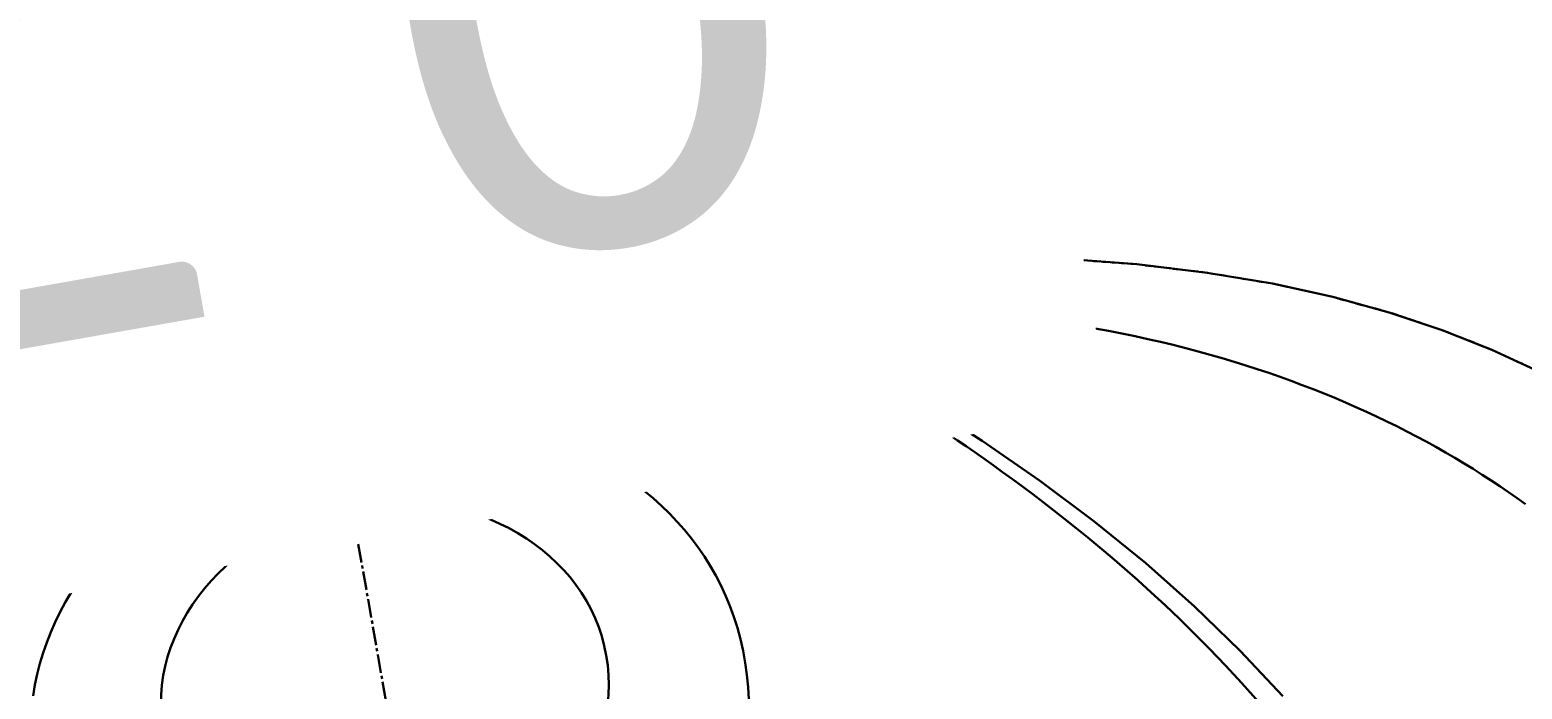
# Model space of a CAD drawing. Header units: millimetres. Extents: x 26027 to 581921, y 7230 to 233891.
# Drawn here: x 453558 to 453857.6, y 148604.1 to 148736.5 of the extents above; entities that cross this region are included whole.
import ezdxf

# ---------------------------------------------------------------- set-up
doc = ezdxf.new("R2010")
doc.units = ezdxf.units.MM
doc.header["$LTSCALE"] = 5
doc.linetypes.add('AXES2', pattern=[1.125, 0.75, -0.125, 0.125, -0.125])
doc.linetypes.add('CACHE', pattern=[0.375, 0.25, -0.125])
doc.layers.get('0').update_dxf_attribs({"color": 252})
doc.layers.get('DEFPOINTS').update_dxf_attribs({"color": 252})
doc.layers.add('GE-DESIGNER_WARNING', color=1, linetype='Continuous', lineweight=30, plot=False)
for name, color, linetype, lineweight in [('GE-EQUIPMENT', 140, 'Continuous', 30), ('GE-EQUIPMENT_INSERTION', 140, 'Continuous', 30), ('GE-EQUIPMENT_LIGHT', 141, 'Continuous', 30), ('GE-EQUIPMENT_OUTLINE', 131, 'CACHE', 30), ('GE-MAIN_AXIS', 83, 'AXES2', 30), ('GE-MM-SCATTER_LINES', 222, 'CACHE', 30)]:
    doc.layers.add(name, color=color, linetype=linetype, lineweight=lineweight)
doc.styles.add('GE-TEXT', font='calibri.ttf')
doc.styles.add('ROMANS', font='romans', dxfattribs={"width": 0.8, "height": 100})
doc.dimstyles.new('100', dxfattribs={"dimscale": 0.8, "dimtxt": 180, "dimasz": 100, "dimexe": 150, "dimexo": 0, "dimgap": 100, "dimtad": 1, "dimtih": 1, "dimtoh": 1, "dimdec": 0, "dimzin": 0, "dimdsep": 46, "dimtxsty": 'ROMANS', "dimblk": 'DOT', "dimcen": 0, "dimclrd": 180, "dimclre": 180, "dimclrt": 180, "dimazin": 0, "dimtfac": 1, "dimtdec": 0, "dimtix": 1, "dimtmove": 2, "dimatfit": 3, "dimldrblk": 'DOT', "dimfxl": 1, "dimtolj": 1, "dimtzin": 0, "dimarcsym": 0})

# ---------------------------------------------------------------- blocks, each defined once
blk = doc.blocks.new('_Dot')
at = {"color": 0, "linetype": 'ByBlock', "lineweight": -2}
blk.add_line((-0.5, 0), (-1, 0), dxfattribs=at)
at = {"color": 0, "linetype": 'ByBlock', "const_width": 0.5}
blk.add_lwpolyline([(-0.25, 0, 1), (0.25, 0, 1)], format="xyb", close=True, dxfattribs=at)
blk = doc.blocks.new('*D484')
at = {"layer": 'DEFPOINTS', "color": 0}
for p in [(452467.53, 149660.27, 2.36), (454076.96, 142305.27, 2.36), (454076.96, 142305.27)]:
    blk.add_point(p, dxfattribs=at)
at = {"layer": 'GE-DESIGNER_WARNING', "color": 180, "lineweight": -2, "transparency": 16777216}
for p, q in [((452467.53, 149660.27), (454196.96, 149660.27)), ((454076.96, 149580.27), (454076.96, 146112.77)), ((454076.96, 142385.27), (454076.96, 145852.77)), ((454076.96, 142305.27), (454196.96, 142305.27))]:
    blk.add_line(p, q, dxfattribs=at)
at = {"layer": 'GE-DESIGNER_WARNING', "color": 180, "lineweight": -2, "transparency": 16777216, "xscale": 80, "yscale": 80, "zscale": 80}
for p, rotation in [((454076.96, 149660.27), 90), ((454076.96, 142305.27), 270)]:
    blk.add_blockref('_Dot', p, dxfattribs=dict(at, rotation=rotation))
at = {"layer": 'GE-DESIGNER_WARNING', "color": 180, "transparency": 16777216, "insert": (454076.96, 145982.77), "char_height": 100, "attachment_point": 5, "style": 'ROMANS'}
blk.add_mtext('\\A1;7355', dxfattribs=at)
blk = doc.blocks.new('GE-EUR02909')
at = {"layer": 'GE-EQUIPMENT'}
for p, q in [((-110.69, -3669.84), (-110.93, -3669.49)), ((-108.99, -3695.35), (-108.99, -3695.28))]:
    blk.add_line(p, q, dxfattribs=at)
for points in [[(-239.55, -3651.92), (-230.92, -3657.93), (-221.74, -3663.58), (-211.93, -3668.9), (-201.33, -3673.93), (-189.82, -3678.67), (-177.3, -3683.1), (-163.71, -3687.21), (-148.95, -3690.99), (-132.83, -3694.45), (-115.36, -3697.55), (-115.27, -3697.56)], [(-172.53, -3596.38), (-169.83, -3600.76), (-167.21, -3604.84), (-164.65, -3608.66), (-162.16, -3612.25), (-159.74, -3615.63), (-157.38, -3618.83), (-155.09, -3621.85), (-152.85, -3624.72), (-150.68, -3627.45), (-148.55, -3630.05), (-146.48, -3632.54), (-144.47, -3634.91), (-142.5, -3637.18), (-140.58, -3639.36), (-138.71, -3641.45), (-136.87, -3643.46), (-135.08, -3645.39), (-133.33, -3647.26), (-131.6, -3649.07), (-129.92, -3650.83), (-128.27, -3652.52), (-126.66, -3654.14), (-125.1, -3655.71), (-123.58, -3657.21), (-122.12, -3658.63), (-120.73, -3659.97), (-119.43, -3661.22), (-118.22, -3662.4), (-117.14, -3663.53), (-116.05, -3664.64), (-112.2, -3668.06), (-112.15, -3668.13), (-112, -3668.33), (-111.72, -3668.73), (-111.59, -3668.9), (-111.45, -3669.06), (-111.3, -3669.21), (-111.12, -3669.36), (-110.92, -3669.5), (-110.7, -3669.64), (-110.46, -3669.77), (-110.21, -3669.89), (-109.98, -3669.99)], [(70.35, -3680.01), (59.64, -3681.86), (48.59, -3683.44), (36.58, -3684.77), (23.73, -3685.76), (10.01, -3686.36)], [(-110.69, -3669.84), (-110.45, -3670.22), (-109.86, -3671.42), (-109.44, -3672.81), (-109.17, -3674.45), (-109.05, -3676.28), (-109.02, -3678.3), (-109.01, -3680.46), (-108.99, -3695.26)], [(-9.99, -3686.36), (-23.71, -3685.76), (-36.56, -3684.77), (-48.58, -3683.44), (-59.62, -3681.86), (-70.33, -3680.01), (-80.5, -3677.93), (-90.21, -3675.65), (-99.77, -3673.1), (-109.23, -3670.26), (-109.54, -3670.15), (-109.81, -3670.05), (-109.98, -3669.99)], [(0.01, -3705.6), (3.48, -3705.59), (6.94, -3705.58), (10.39, -3705.55), (13.82, -3705.5), (16.97, -3705.45), (20.14, -3705.39), (23.33, -3705.32), (26.53, -3705.23), (29.54, -3705.15), (32.54, -3705.05), (35.52, -3704.94), (38.47, -3704.82), (41.26, -3704.7), (44.05, -3704.57), (46.87, -3704.42), (49.72, -3704.27), (52.45, -3704.11), (55.14, -3703.95), (57.83, -3703.78), (60.5, -3703.59)], [(-108.99, -3694.32), (-109, -3694.32), (-108.99, -3694.32)], [(-115.28, -3697.56), (-114.39, -3697.67), (-113.46, -3697.66), (-112.59, -3697.53), (-111.8, -3697.33), (-111.18, -3697.14)], [(-111.18, -3697.14), (-111.19, -3697.14), (-110.23, -3696.86), (-109.16, -3696.6), (-108.85, -3696.54)], [(-108.99, -3695.28), (-108.99, -3695.37), (-108.99, -3695.41), (-108.97, -3695.97)], [(-108.99, -3695.38), (-108.99, -3695.55), (-108.99, -3695.73), (-108.97, -3695.92), (-108.95, -3696.12), (-108.91, -3696.33), (-108.85, -3696.55), (-108.77, -3696.77), (-108.67, -3696.99), (-108.56, -3697.2), (-108.42, -3697.41), (-108.27, -3697.62), (-108.1, -3697.81), (-107.91, -3697.99), (-107.71, -3698.16), (-107.49, -3698.31), (-107.26, -3698.45), (-107.03, -3698.56), (-106.82, -3698.64), (-106.63, -3698.7), (-106.46, -3698.74), (-106.31, -3698.77), (-106.17, -3698.8), (-106.01, -3698.83), (-105.84, -3698.86), (-105.65, -3698.89), (-105.45, -3698.92), (-104.67, -3699.04), (-100.57, -3699.61), (-97.87, -3699.96), (-95.12, -3700.3), (-92.34, -3700.64), (-89.66, -3700.95), (-86.98, -3701.24), (-84.31, -3701.53), (-81.66, -3701.8), (-79.05, -3702.06), (-76.42, -3702.3), (-73.77, -3702.54), (-71.11, -3702.77), (-68.44, -3703), (-65.78, -3703.21), (-63.15, -3703.4), (-60.53, -3703.59), (-57.85, -3703.77), (-55.17, -3703.95), (-52.48, -3704.11), (-49.76, -3704.27), (-46.9, -3704.42), (-44.08, -3704.56), (-41.29, -3704.69), (-38.5, -3704.82), (-35.55, -3704.93), (-32.57, -3705.04), (-29.57, -3705.14), (-26.56, -3705.23), (-23.35, -3705.32), (-20.15, -3705.39), (-16.99, -3705.45), (-13.83, -3705.5), (-10.39, -3705.55), (-6.94, -3705.58), (-3.47, -3705.59), (0.01, -3705.6)]]:
    blk.add_lwpolyline(points, dxfattribs=at)
at = {"layer": 'GE-EQUIPMENT_LIGHT'}
for p, q in [((0.01, -3666.93), (0.01, -3683.36)), ((10.01, -3665.98), (10.01, -3686.36))]:
    blk.add_line(p, q, dxfattribs=at)
for points in [[(-232.17, -3626.27), (-230.75, -3627.73), (-229.26, -3629.21), (-227.74, -3630.69), (-226.21, -3632.15), (-224.67, -3633.58), (-223.07, -3635.03), (-221.46, -3636.46), (-219.83, -3637.87), (-218.17, -3639.27), (-216.46, -3640.68), (-214.73, -3642.07), (-212.99, -3643.44), (-211.24, -3644.78), (-209.45, -3646.13), (-207.63, -3647.46), (-205.8, -3648.77), (-203.95, -3650.06), (-202.04, -3651.36), (-200.12, -3652.63), (-198.18, -3653.89), (-196.22, -3655.13), (-194.22, -3656.37), (-192.2, -3657.58), (-190.16, -3658.78), (-188.11, -3659.95), (-186, -3661.13), (-183.86, -3662.29), (-181.71, -3663.43), (-179.55, -3664.54), (-177.31, -3665.67), (-175.05, -3666.77), (-172.77, -3667.85), (-170.46, -3668.92), (-168.06, -3670), (-165.66, -3671.05), (-163.26, -3672.06), (-160.85, -3673.06), (-158.34, -3674.06), (-155.79, -3675.05), (-153.23, -3676.01), (-150.65, -3676.95), (-147.95, -3677.91), (-145.25, -3678.83), (-142.54, -3679.73), (-139.82, -3680.61), (-136.94, -3681.5), (-134.04, -3682.37), (-131.13, -3683.21), (-128.2, -3684.03), (-125.12, -3684.85), (-122.04, -3685.65), (-118.97, -3686.41), (-115.89, -3687.15)], [(-177.51, -3596.72), (-170.68, -3607.2), (-163.17, -3617.58), (-155.03, -3627.82), (-146.26, -3637.93), (-136.89, -3647.89), (-126.95, -3657.68), (-116.45, -3667.35), (-115.55, -3668.15), (-114.69, -3668.95), (-113.9, -3669.75), (-113.24, -3670.6), (-112.74, -3671.49), (-112.4, -3672.42), (-112.19, -3673.4), (-112.08, -3674.42), (-112.04, -3675.47), (-112.04, -3676.38), (-112.04, -3693.94)], [(-71.8, -3614.73), (-72.09, -3617.2), (-72.29, -3619.66), (-72.38, -3622.1), (-72.36, -3624.53), (-72.24, -3626.92), (-72.03, -3629.28), (-71.72, -3631.59), (-71.31, -3633.86), (-70.82, -3636.09), (-70.24, -3638.27), (-69.58, -3640.39), (-68.83, -3642.48), (-68, -3644.53), (-67.08, -3646.55), (-66.08, -3648.53), (-65.01, -3650.46), (-63.85, -3652.35), (-62.62, -3654.21), (-61.29, -3656.03), (-59.88, -3657.82), (-58.38, -3659.58), (-56.79, -3661.3), (-55.11, -3662.97), (-53.35, -3664.6), (-51.48, -3666.19), (-49.52, -3667.75), (-47.46, -3669.25), (-45.32, -3670.69), (-43.11, -3672.06), (-40.85, -3673.35), (-38.52, -3674.57), (-36.13, -3675.72), (-33.69, -3676.79), (-31.2, -3677.78), (-28.66, -3678.7), (-26.09, -3679.53), (-23.48, -3680.28), (-20.84, -3680.95), (-18.16, -3681.54), (-15.46, -3682.05), (-12.74, -3682.47), (-9.99, -3682.82)], [(10.01, -3682.82), (12.76, -3682.47), (15.48, -3682.05), (18.18, -3681.54), (20.85, -3680.95), (23.5, -3680.28), (26.11, -3679.53), (28.68, -3678.7), (31.22, -3677.78), (33.71, -3676.79), (36.15, -3675.72), (38.54, -3674.57), (40.87, -3673.35), (43.13, -3672.06), (45.34, -3670.69), (47.48, -3669.25), (49.54, -3667.75), (51.5, -3666.19), (53.37, -3664.6), (55.13, -3662.97), (56.8, -3661.3), (58.39, -3659.58), (59.9, -3657.82), (61.31, -3656.03), (62.64, -3654.21), (63.87, -3652.35), (65.03, -3650.46), (66.1, -3648.53), (67.1, -3646.55), (68.01, -3644.53), (68.85, -3642.48), (69.59, -3640.39)], [(-9.99, -3686.36), (-9.99, -3679.69), (-9.99, -3678.43), (-9.99, -3665.98)], [(-115.89, -3687.15), (-115.39, -3687.15), (-114.91, -3687.11), (-114.47, -3687.03), (-114.04, -3686.91), (-113.61, -3686.74), (-113.21, -3686.53), (-112.84, -3686.28), (-112.53, -3685.99), (-112.29, -3685.68), (-112.13, -3685.37), (-112.05, -3685.03), (-112.04, -3684.68)], [(10.01, -3682.82), (6.69, -3683.12), (3.35, -3683.3), (0.01, -3683.36), (-3.34, -3683.3), (-6.67, -3683.12), (-9.99, -3682.82)], [(-9.99, -3686.36), (-6.66, -3686.43), (-3.33, -3686.47), (0.01, -3686.48)], [(0.01, -3686.48), (3.34, -3686.47), (6.68, -3686.43), (10.01, -3686.36)], [(-116.23, -3697.39), (-115.62, -3697.44), (-115.19, -3697.45), (-114.78, -3697.4), (-114.39, -3697.3), (-113.98, -3697.12), (-113.56, -3696.87), (-113.16, -3696.56), (-112.81, -3696.2), (-112.5, -3695.79), (-112.28, -3695.36), (-112.13, -3694.92), (-112.05, -3694.43), (-112.04, -3693.86)]]:
    blk.add_lwpolyline(points, dxfattribs=at)
blk.add_ellipse((0.01, -3628.38), major_axis=(-45.17, 0), ratio=0.853573, dxfattribs=at)
at = {"layer": 'GE-EQUIPMENT_OUTLINE'}
for points in [[(-239.55, -3651.92), (-230.92, -3657.93), (-221.74, -3663.58), (-211.93, -3668.9), (-201.33, -3673.93), (-189.82, -3678.67), (-177.3, -3683.1), (-163.71, -3687.21), (-148.95, -3690.99), (-132.83, -3694.45), (-115.36, -3697.55), (-115.27, -3697.56)], [(-115.28, -3697.56), (-114.39, -3697.67), (-113.46, -3697.66), (-112.59, -3697.53), (-111.8, -3697.33), (-111.18, -3697.14)], [(-111.18, -3697.14), (-111.19, -3697.14), (-110.23, -3696.86), (-109.16, -3696.6), (-108.85, -3696.54), (-108.85, -3696.55), (-108.77, -3696.77), (-108.67, -3696.99), (-108.56, -3697.2), (-108.42, -3697.41), (-108.27, -3697.62), (-108.1, -3697.81), (-107.91, -3697.99), (-107.71, -3698.16), (-107.49, -3698.31), (-107.26, -3698.45), (-107.03, -3698.56), (-106.82, -3698.64), (-106.63, -3698.7), (-106.46, -3698.74), (-106.31, -3698.77), (-106.17, -3698.8), (-106.01, -3698.83), (-105.84, -3698.86), (-105.65, -3698.89), (-105.45, -3698.92), (-104.67, -3699.04), (-100.57, -3699.61), (-97.87, -3699.96), (-95.12, -3700.3), (-92.34, -3700.64), (-89.66, -3700.95), (-86.98, -3701.24), (-84.31, -3701.53), (-81.66, -3701.8), (-79.05, -3702.06), (-76.42, -3702.3), (-73.77, -3702.54), (-71.11, -3702.77), (-68.44, -3703), (-65.78, -3703.21), (-63.15, -3703.4), (-60.53, -3703.59), (-57.85, -3703.77), (-55.17, -3703.95), (-52.48, -3704.11), (-49.76, -3704.27), (-46.9, -3704.42), (-44.08, -3704.56), (-41.29, -3704.69), (-38.5, -3704.82), (-35.55, -3704.93), (-32.57, -3705.04), (-29.57, -3705.14), (-26.56, -3705.23), (-23.35, -3705.32), (-20.15, -3705.39), (-16.99, -3705.45), (-13.83, -3705.5), (-10.39, -3705.55), (-6.94, -3705.58), (-3.47, -3705.59), (0.01, -3705.6)], [(0.01, -3705.6), (3.48, -3705.59), (6.94, -3705.58), (10.39, -3705.55), (13.82, -3705.5), (16.97, -3705.45), (20.14, -3705.39), (23.33, -3705.32), (26.53, -3705.23), (29.54, -3705.15), (32.54, -3705.05), (35.52, -3704.94), (38.47, -3704.82), (41.26, -3704.7), (44.05, -3704.57), (46.87, -3704.42), (49.72, -3704.27), (52.45, -3704.11), (55.14, -3703.95), (57.83, -3703.78), (60.5, -3703.59)]]:
    blk.add_lwpolyline(points, dxfattribs=at)
at = {"layer": 'GE-MAIN_AXIS'}
blk.add_line((0, 2301.56), (0, -3908.25), dxfattribs=at)
blk = doc.blocks.new('GE-EUR02460')
at = {"layer": 'GE-MM-SCATTER_LINES', "color": 232, "insert": (-4.65, -3759.97), "char_height": 100, "attachment_point": 5, "style": 'GE-TEXT', "bg_fill": 3, "box_fill_scale": 1.5, "bg_fill_color": 256, "bg_fill_transparency": 0}
blk.add_mtext('0.7', dxfattribs=at)
at = {"layer": 'GE-MM-SCATTER_LINES'}
blk.add_lwpolyline([(-1477.69, 3276.36, -0.05671), (-876.49, 3692.31, -0.056657), (-300.63, 3915.26, -0.064166), (-0.07, 3961.9, -0.064166), (300.49, 3915.26, -0.056657), (876.35, 3692.31, -0.05671), (1477.55, 3276.36, -0.066731), (1876.9, 2809.72, -0.097279), (1968.66, 2530.89, -0.077787), (1905.94, 1991.62, -0.062199), (1419.5, 803.5, -0.017391), (931.65, 0, -0.045456), (1967.68, -837.68, -0.03216), (2657.7, -1614.18, -0.056435), (3119.96, -2375.08, -0.080983), (3302.74, -3019.9, -0.08099), (3294.12, -3308.8, -0.104284), (3173.49, -3515.87, -0.10881), (2769.6, -3749.98, -0.052925), (1939.96, -3915.04, -0.025926), (-0.07, -3987.03, -0.025926), (-1940.1, -3915.04, -0.052925), (-2769.74, -3749.98, -0.10881)], format="xyb", dxfattribs=at)

msp = doc.modelspace()

# ---------------------------------------------------------------- block references
at = {"layer": 'GE-EQUIPMENT_INSERTION', "rotation": 189.9999999999998}
msp.add_blockref('GE-EUR02909', (454259.3, 145029.81), dxfattribs=at)

# ---------------------------------------------------------------- dimensions: what is measured, and where the dimension line sits
at = {"layer": 'GE-DESIGNER_WARNING'}
dim = msp.add_linear_dim(base=(454076.96, 142305.27), p1=(452467.53, 149660.27, 2.36), p2=(454076.96, 142305.27, 2.36), angle=90, dimstyle='100', dxfattribs=at)
dim.commit()
dim.dimension.update_dxf_attribs({"geometry": '*D484', "text_midpoint": (454076.96, 145982.77)})

# ---------------------------------------------------------------- next in the draw order: block references
at = {"layer": 'GE-EQUIPMENT_INSERTION', "rotation": 189.9999999999998}
msp.add_blockref('GE-EUR02460', (454259.3, 145029.81), dxfattribs=at)

doc.saveas('drawing.dxf')
